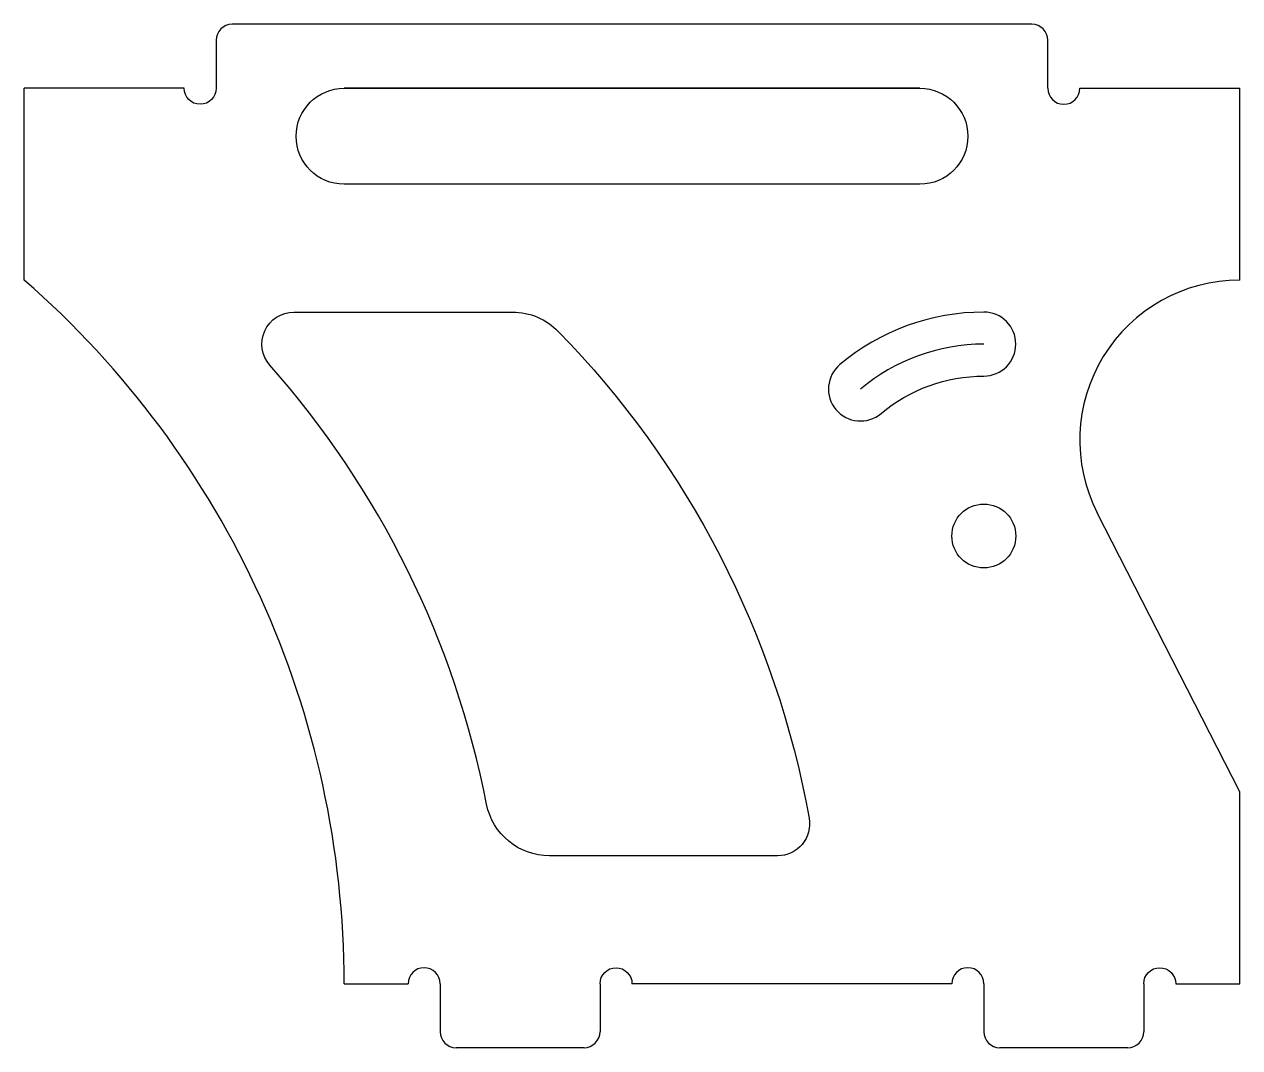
# Model space of a CAD drawing. Header units: millimetres. Extents: x 32 to 70, y 0 to 32.
import ezdxf

# ---------------------------------------------------------------- set-up
doc = ezdxf.new("R2010")
doc.units = ezdxf.units.MM
doc.layers.get('0').update_dxf_attribs({"linetype": 'CONTINUOUS'})

msp = doc.modelspace()

# ---------------------------------------------------------------- linework, layer by layer
for p, q in [((63.5, 32), (38.5, 32)), ((38, 31.5), (38, 30)), ((64, 30), (64, 31.5)), ((32, 24), (32, 30)), ((37, 30), (32, 30)), ((60, 30), (42, 30)), ((65, 30), (70, 30)), ((70, 24), (70, 30)), ((70, 8), (65.546, 16.727)), ((70, 2), (70, 8)), ((42, 2), (44, 2)), ((45, 2), (45, 0.5)), ((50, 2), (50, 0.5)), ((61, 2), (51, 2)), ((62, 2), (62, 0.5)), ((67, 2), (67, 0.5)), ((68, 2), (70, 2)), ((49.5, 0), (45.5, 0)), ((66.5, 0), (62.5, 0))]:
    msp.add_line(p, q)
for points in [[(42, 30), (60, 30, -1), (60, 27), (42, 27, -1)], [(47.264, 23, -0.202048), (48.695, 22.397, -0.149881), (56.537, 7.177, -0.467439), (55.553, 6), (48.418, 6, -0.358606), (46.455, 7.615, 0.133359), (39.679, 21.338, -0.646136), (40.428, 23)], [(58.786, 19.83, -0.176327), (62, 21, 1), (62, 23, 0.176327), (57.5, 21.362, 1)]]:
    msp.add_lwpolyline(points, format="xyb", close=True)
msp.add_circle((62, 16), 1)
for centre, radius, start, end in [((38.5, 31.5), 0.5, 90, 180), ((63.5, 31.5), 0.5, 0, 90), ((64.5, 30), 0.5, -180, 0), ((12.8, 2), 29.2, 0, 48.8879), ((70, 19), 5, 90, 207.0357), ((62, 16), 6, 90, 130), ((44.5, 2), 0.5, 0, 180), ((61.5, 2), 0.5, 0, 180), ((45.5, 0.5), 0.5, 180, 270), ((49.5, 0.5), 0.5, -90, 0), ((62.5, 0.5), 0.5, 180, 270), ((66.5, 0.5), 0.5, -90, 0)]:
    msp.add_arc(centre, radius, start, end)
at = {"extrusion": (-1.22465e-16, -2.99952e-32, -1)}
msp.add_arc((-37.5, 30), 0.5, -180, 0, dxfattribs=at)
at = {"extrusion": (1.22465e-16, 0, -1)}
for centre in [(-50.5, 2), (-50.5, 2), (-67.5, 2), (-67.5, 2)]:
    msp.add_arc(centre, 0.5, 0, 180, dxfattribs=at)

doc.saveas('drawing.dxf')
